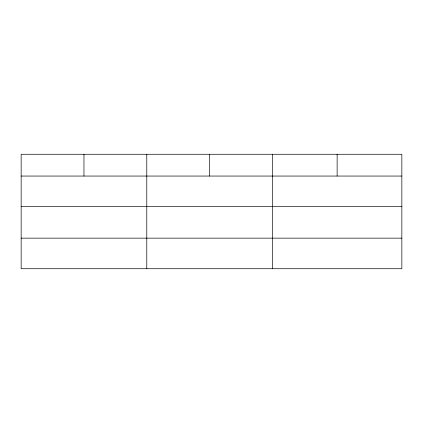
<?xml version="1.0" encoding="UTF-8"?>
<svg xmlns="http://www.w3.org/2000/svg" width="423" height="423" viewBox="0 0 423 423"><rect width="100%" height="100%" fill="white"/><g stroke="black" fill="none" stroke-linecap="round" stroke-linejoin="round"><path stroke-width="0.63" d="M401.85 206.636L401.85 154.273L21.15 154.273L21.15 268.727L401.85 268.727L401.85 206.636L21.15 206.636M21.15 176.053L401.85 176.053M21.15 238.144L401.85 238.144M337.131 154.273L337.131 176.053M272.412 154.273L272.412 268.727M209.597 154.273L209.597 176.053M146.781 154.273L146.781 268.727M83.966 154.273L83.966 176.053"/></g></svg>
